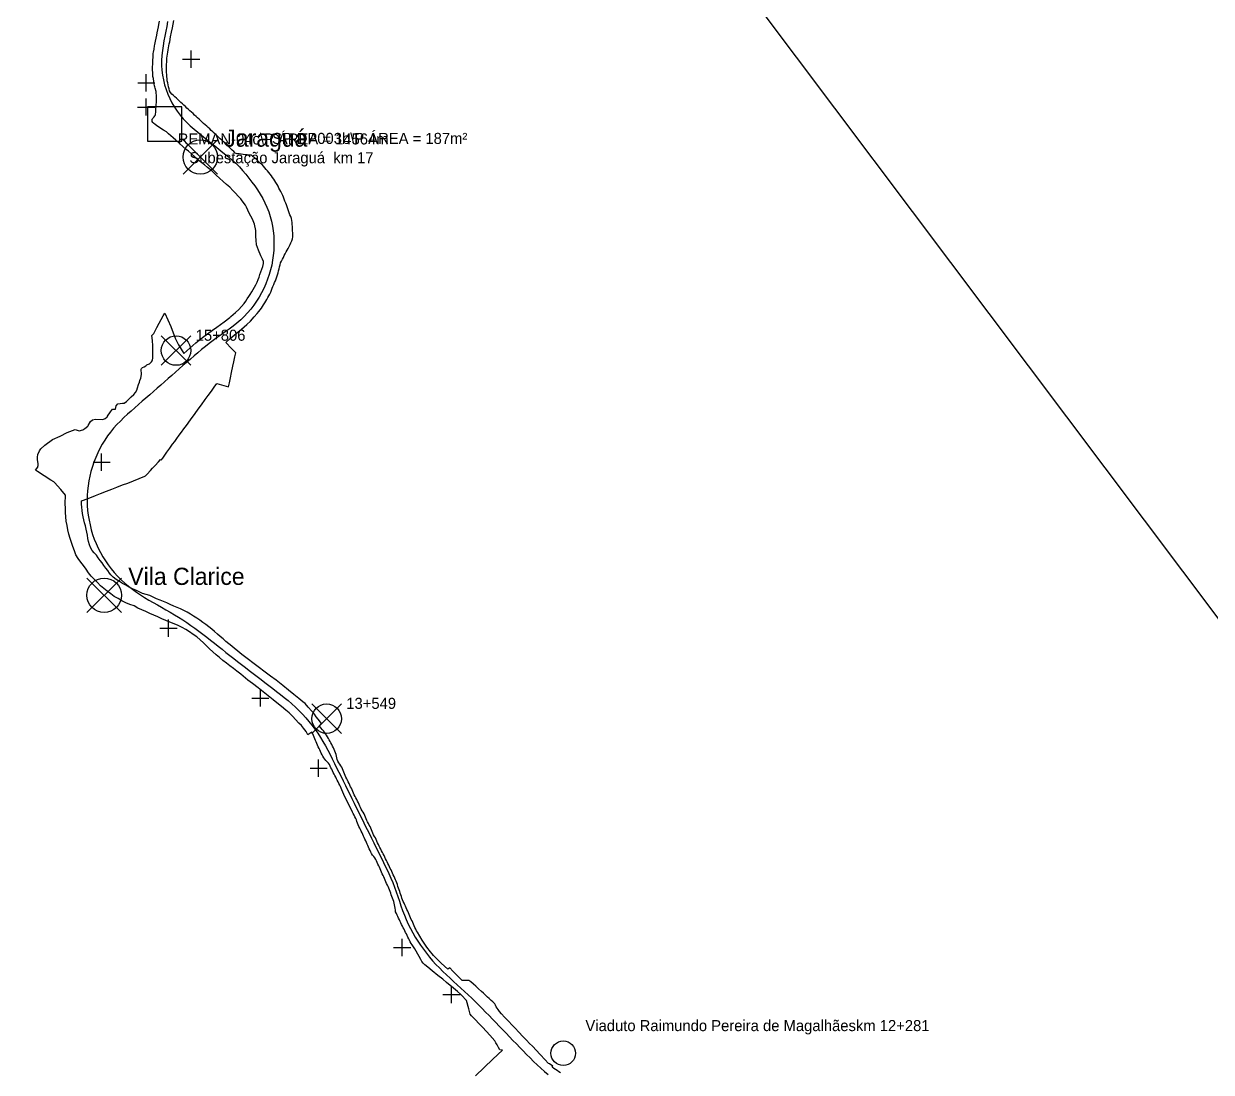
# Model space of a CAD drawing. Header units: metres. Extents: x 286341 to 332373, y 7396700 to 7466215.
# Drawn here: x 320987 to 325818, y 7401145 to 7405410 of the extents above; entities that cross this region are included whole.
import ezdxf

# ---------------------------------------------------------------- set-up
doc = ezdxf.new("R2010")
doc.units = ezdxf.units.M
for name, color, linetype in [('00-EIXO-TIC-RODAPE', 1, 'Continuous'), ('05-ESTACOES-LINHA7', 4, 'Continuous'), ('06-SUBESTACOES', 6, 'Continuous'), ('07-OBRAS-DE-ARTE', 30, 'Continuous'), ('08-VIADUTOS-NOMES', 30, 'Continuous'), ('10-DRENAGEM-BUEIROS', 5, 'Continuous'), ('12-FAIXA-DOMINIO', 9, 'Continuous'), ('13-DESAPROPRIACAO', 2, 'Continuous')]:
    doc.layers.add(name, color=color, linetype=linetype)

msp = doc.modelspace()

# ---------------------------------------------------------------- linework, layer by layer
at = {"layer": '00-EIXO-TIC-RODAPE'}
for points in [[(330573.7, 7396704), (320986.9, 7409457.1)], [(321572.2, 7405418.5), (321568.5, 7405398.9), (321564.7, 7405379.2), (321561, 7405359.6), (321557.3, 7405339.9), (321553.8, 7405320.2), (321550.9, 7405300.4), (321548.7, 7405280.6), (321547.7, 7405260.6), (321547.8, 7405240.6), (321549, 7405220.6), (321551.5, 7405200.8), (321555.1, 7405181.1), (321559.8, 7405161.7), (321565.6, 7405142.6), (321572.6, 7405123.8), (321580.7, 7405105.5), (321589.8, 7405087.7), (321599.9, 7405070.5), (321611, 7405053.8), (321623, 7405037.9), (321636, 7405022.7), (321649.9, 7405008.2), (321664.4, 7404994.6), (321679.6, 7404981.5), (321695, 7404968.7), (321710.6, 7404956.2), (321726.1, 7404943.6), (321741.7, 7404931.1), (321757.3, 7404918.6), (321772.9, 7404906), (321788.5, 7404893.5), (321804, 7404880.9), (321819.6, 7404868.4), (321834.9, 7404855.6), (321849.8, 7404842.2), (321864, 7404828.1), (321877.4, 7404813.2), (321890.1, 7404797.8), (321902.4, 7404782), (321914.5, 7404766.1), (321926.5, 7404750.1), (321938.1, 7404733.8), (321949, 7404717), (321959, 7404699.7), (321968.1, 7404681.9), (321976.2, 7404663.6), (321983.4, 7404645), (321989.5, 7404625.9), (321994.7, 7404606.6), (321998.8, 7404587), (322001.9, 7404567.3), (322003.9, 7404547.4), (322004.9, 7404527.4), (322004.9, 7404507.4), (322003.9, 7404487.4), (322002.1, 7404467.5), (321999.3, 7404447.7), (321995.6, 7404428.1), (321990.9, 7404408.6), (321985.4, 7404389.4), (321979, 7404370.5), (321971.7, 7404351.8), (321963.6, 7404333.6), (321954.6, 7404315.7), (321944.8, 7404298.3), (321934.2, 7404281.3), (321922.7, 7404264.9), (321910.5, 7404249.1), (321897.5, 7404233.9), (321883.8, 7404219.3), (321869.5, 7404205.4), (321854.4, 7404192.2), (321838.8, 7404179.7), (321822.8, 7404167.7), (321806.5, 7404156.1), (321790.1, 7404144.7), (321773.7, 7404133.3), (321757.5, 7404121.6), (321741.5, 7404109.6), (321725.7, 7404097.3), (321710.2, 7404084.7), (321694.9, 7404071.8), (321679.7, 7404058.8), (321664.6, 7404045.6), (321649.6, 7404032.5), (321634.5, 7404019.3), (321619.5, 7404006.1), (321604.4, 7403992.9), (321589.4, 7403979.7), (321574.3, 7403966.6), (321559.3, 7403953.4), (321544.3, 7403940.2), (321529.2, 7403927), (321514.2, 7403913.8), (321499.2, 7403900.6), (321484.1, 7403887.5), (321469.1, 7403874.3), (321454, 7403861.1), (321439, 7403847.9), (321424, 7403834.7), (321409, 7403821.4), (321394.3, 7403807.9), (321379.9, 7403794), (321365.9, 7403779.7), (321352.6, 7403764.8), (321340, 7403749.3), (321328, 7403733.2), (321316.8, 7403716.7), (321306.4, 7403699.6), (321296.7, 7403682.1), (321287.8, 7403664.2), (321279.7, 7403645.9), (321272.4, 7403627.3), (321265.9, 7403608.4), (321260.3, 7403589.2), (321255.6, 7403569.8), (321251.7, 7403550.1), (321248.7, 7403530.4), (321246.6, 7403510.5), (321245.3, 7403490.5), (321245, 7403470.5), (321245.5, 7403450.5), (321246.9, 7403430.6), (321249.2, 7403410.7), (321252.4, 7403391), (321256.5, 7403371.4), (321261.4, 7403352), (321267.2, 7403332.9), (321273.9, 7403314), (321281.3, 7403295.5), (321289.6, 7403277.3), (321298.7, 7403259.4), (321308.6, 7403242.1), (321319.2, 7403225.1), (321330.6, 7403208.7), (321342.7, 7403192.7), (321355.4, 7403177.4), (321368.9, 7403162.6), (321383, 7403148.4), (321397.7, 7403134.8), (321413, 7403122), (321428.8, 7403109.7), (321445.1, 7403098.1), (321461.7, 7403087), (321478.6, 7403076.3), (321495.8, 7403066), (321513, 7403055.9), (321530.4, 7403046), (321547.8, 7403036.2), (321565.2, 7403026.3), (321582.6, 7403016.3), (321599.8, 7403006.2), (321616.8, 7402995.7), (321633.7, 7402985), (321650.4, 7402973.9), (321666.9, 7402962.7), (321683.2, 7402951.1), (321699.4, 7402939.3), (321715.3, 7402927.2), (321731.2, 7402915), (321746.9, 7402902.7), (321762.6, 7402890.3), (321778.3, 7402877.8), (321793.9, 7402865.4), (321809.6, 7402853), (321825.3, 7402840.6), (321841.1, 7402828.3), (321857, 7402816.1), (321872.8, 7402804), (321888.7, 7402791.8), (321904.6, 7402779.6), (321920.4, 7402767.5), (321936.3, 7402755.3), (321952.2, 7402743.1), (321968, 7402730.9), (321983.9, 7402718.8), (321999.8, 7402706.6), (322015.6, 7402694.4), (322031.3, 7402682), (322046.9, 7402669.5), (322062.3, 7402656.7), (322077.4, 7402643.6), (322092.2, 7402630.1), (322106.6, 7402616.2), (322120.6, 7402601.9), (322134, 7402587.2), (322147, 7402571.9), (322159.5, 7402556.3), (322171.4, 7402540.2), (322182.8, 7402523.8), (322193.7, 7402507), (322204, 7402489.9), (322214, 7402472.6), (322223.6, 7402455), (322232.9, 7402437.3), (322242, 7402419.5), (322251, 7402401.6), (322259.8, 7402383.7), (322268.7, 7402365.8), (322277.6, 7402347.9), (322286.4, 7402329.9), (322295.3, 7402312), (322304.2, 7402294.1), (322313, 7402276.2), (322321.9, 7402258.2), (322330.8, 7402240.3), (322339.7, 7402222.4), (322348.5, 7402204.4), (322357.4, 7402186.5), (322366.3, 7402168.6), (322375.1, 7402150.7), (322384, 7402132.7), (322392.9, 7402114.8), (322401.7, 7402096.9), (322410.6, 7402079), (322419.5, 7402061), (322428.3, 7402043.1), (322437.2, 7402025.2), (322446.1, 7402007.3), (322454.9, 7401989.3), (322463.6, 7401971.3), (322472.1, 7401953.2), (322480.1, 7401934.9), (322487.8, 7401916.4), (322495.1, 7401897.8), (322502, 7401879), (322508.5, 7401860.1), (322514.9, 7401841.2), (322521.4, 7401822.2), (322528, 7401803.4), (322535.3, 7401784.7), (322543, 7401766.3), (322551.4, 7401748.1), (322560.3, 7401730.2), (322569.7, 7401712.6), (322579.7, 7401695.2), (322590.2, 7401678.2), (322601.2, 7401661.5), (322612.8, 7401645.2), (322624.8, 7401629.2), (322637.3, 7401613.6), (322650.3, 7401598.4), (322663.8, 7401583.6), (322677.7, 7401569.3), (322692, 7401555.3), (322706.6, 7401541.6), (322721.2, 7401528), (322735.9, 7401514.4), (322750.6, 7401500.8), (322765.3, 7401487.3), (322779.9, 7401473.7), (322794.6, 7401460.1), (322809.2, 7401446.4), (322823.6, 7401432.5), (322837.9, 7401418.5), (322852, 7401404.3), (322865.9, 7401390), (322879.8, 7401375.6), (322893.7, 7401361.2), (322907.6, 7401346.9), (322921.5, 7401332.5), (322935.4, 7401318.1), (322949.3, 7401303.7), (322963.2, 7401289.3), (322977.1, 7401275), (322991, 7401260.6), (323004.9, 7401246.2), (323018.9, 7401231.8), (323032.8, 7401217.6), (323046.9, 7401203.4), (323061.2, 7401189.4), (323075.7, 7401175.6), (323090.5, 7401162.1), (323105.5, 7401148.9), (323120.9, 7401136.1)]]:
    msp.add_lwpolyline(points, dxfattribs=at)
at = {"layer": '05-ESTACOES-LINHA7'}
for p, q in [((321634.8, 7404797.7), (321774.8, 7404937.7)), ((321634.8, 7404937.7), (321774.8, 7404797.7)), ((321244.1, 7403015.3), (321384.1, 7403155.3)), ((321244.1, 7403155.3), (321384.1, 7403015.3))]:
    msp.add_line(p, q, dxfattribs=at)
for centre in [(321704.8, 7404867.7), (321314.1, 7403085.3)]:
    msp.add_circle(centre, 70, dxfattribs=at)
at = {"layer": '06-SUBESTACOES'}
msp.add_lwpolyline([(321490.6, 7404932.5), (321630.6, 7404932.5), (321630.6, 7405072.5), (321490.6, 7405072.5)], close=True, dxfattribs=at)
at = {"layer": '07-OBRAS-DE-ARTE'}
for p, q in [((321546.4, 7404020.5), (321666.4, 7404140.5)), ((321546.4, 7404140.5), (321666.4, 7404020.5)), ((322159.1, 7402523.2), (322279.1, 7402643.2)), ((322159.1, 7402643.2), (322279.1, 7402523.2))]:
    msp.add_line(p, q, dxfattribs=at)
for centre in [(321606.4, 7404080.5), (322219.1, 7402583.2)]:
    msp.add_circle(centre, 60, dxfattribs=at)
at = {"layer": '08-VIADUTOS-NOMES'}
msp.add_circle((323181.9, 7401222.5), 50, dxfattribs=at)
at = {"layer": '10-DRENAGEM-BUEIROS'}
for points in [[(321668.1, 7405230.8), (321668.1, 7405300.8)], [(321633.1, 7405265.8), (321703.1, 7405265.8)], [(321485.5, 7405134.7), (321485.5, 7405204.7)], [(321450.5, 7405169.7), (321520.5, 7405169.7)], [(321485, 7405036.1), (321485, 7405106.1)], [(321450, 7405071.1), (321520, 7405071.1)], [(321268.8, 7403626.4), (321338.8, 7403626.4)], [(321303.8, 7403591.4), (321303.8, 7403661.4)], [(321540.5, 7402951.5), (321610.5, 7402951.5)], [(321575.5, 7402916.5), (321575.5, 7402986.5)], [(321914.6, 7402667.4), (321984.6, 7402667.4)], [(321949.6, 7402632.4), (321949.6, 7402702.4)], [(322151.5, 7402381.8), (322221.5, 7402381.8)], [(322186.5, 7402346.8), (322186.5, 7402416.8)], [(322491.7, 7401652.8), (322561.7, 7401652.8)], [(322526.7, 7401617.8), (322526.7, 7401687.8)], [(322692.5, 7401460.8), (322762.5, 7401460.8)], [(322727.5, 7401425.8), (322727.5, 7401495.8)]]:
    msp.add_lwpolyline(points, dxfattribs=at)
at = {"layer": '12-FAIXA-DOMINIO'}
for points in [[(322825, 7401131), (322895.4, 7401198.2), (322934.7, 7401234.8), (322923.9, 7401236.8), (322918.8, 7401246), (322912.5, 7401257.1), (322908.1, 7401265.1), (322903.7, 7401273), (322883, 7401296), (322854.3, 7401326.6), (322808.7, 7401375), (322803.2, 7401381.1), (322797.4, 7401403.6), (322788.7, 7401437.7), (322768.3, 7401458.2), (322764.2, 7401462.5), (322751.7, 7401473.1), (322734.9, 7401487.2), (322707.2, 7401510.3), (322691.4, 7401523.6), (322672.1, 7401539), (322649, 7401557.6), (322631.2, 7401572.2), (322618.6, 7401582.3), (322612.4, 7401588.3), (322606.7, 7401595.8), (322602, 7401604.2), (322595.3, 7401616.2), (322590, 7401625.7), (322583.5, 7401637.5), (322577.5, 7401647.8), (322573.1, 7401655.2), (322567.6, 7401663.7), (322563.6, 7401669.5), (322559.5, 7401675.5), (322556.1, 7401681.8), (322552.9, 7401688.2), (322549.7, 7401694.6), (322546.7, 7401701.1), (322543.6, 7401707.6), (322540.5, 7401714), (322537.4, 7401720.5), (322534.1, 7401726.8), (322530.9, 7401733.2), (322527.6, 7401739.6), (322524.3, 7401746), (322521.2, 7401752.4), (322518.1, 7401758.9), (322515, 7401765.4), (322512, 7401771.9), (322509, 7401778.3), (322505.9, 7401784.8), (322502.8, 7401791.2), (322499.9, 7401797.8), (322499, 7401805), (322498, 7401812), (322496.6, 7401819), (322494.9, 7401826), (322493.4, 7401833), (322491.9, 7401840), (322489.3, 7401846.7), (322486.5, 7401853.3), (322484.3, 7401860.1), (322482.2, 7401867), (322479.8, 7401873.7), (322477.3, 7401880.4), (322474.8, 7401887.2), (322472.1, 7401893.8), (322469.1, 7401900.3), (322466.1, 7401906.8), (322463.2, 7401913.3), (322460.3, 7401919.9), (322457.4, 7401926.5), (322454.5, 7401933), (322451.5, 7401939.5), (322448.5, 7401946), (322445.6, 7401952.6), (322442.7, 7401959.1), (322439.9, 7401965.7), (322437, 7401972.2), (322434, 7401978.8), (322430.8, 7401985.2), (322427.6, 7401991.6), (322424.5, 7401998), (322421.8, 7402004.7), (322418.9, 7402011.2), (322414.9, 7402017.2), (322410.6, 7402022.9), (322406, 7402028.4), (322402.1, 7402034.4), (322398.9, 7402040.8), (322395.7, 7402047.2), (322392.6, 7402053.7), (322389.8, 7402060.3), (322387.1, 7402066.9), (322384.2, 7402073.5), (322381.1, 7402079.9), (322378, 7402086.4), (322375, 7402092.9), (322372.1, 7402099.5), (322369.2, 7402106), (322366.3, 7402112.5), (322363.3, 7402119), (322360.2, 7402125.5), (322357, 7402131.9), (322353.8, 7402138.3), (322350.6, 7402144.7), (322347.5, 7402151.2), (322344.7, 7402157.8), (322342.2, 7402164.5), (322340, 7402171.4), (322337.3, 7402177.9), (322333.7, 7402184.2), (322330.6, 7402190.6), (322327.5, 7402197.1), (322324.2, 7402203.5), (322321.4, 7402210), (322307.1, 7402238.2), (322288.8, 7402274.4), (322281.5, 7402294.1), (322281.5, 7402294.1), (322281.5, 7402294.1), (322281.5, 7402294.1), (322278.6, 7402300.7), (322275.6, 7402307.1), (322272.3, 7402313.5), (322269, 7402319.9), (322265.8, 7402326.2), (322262.5, 7402332.6), (322259.2, 7402339), (322255.9, 7402345.4), (322252.7, 7402351.8), (322249.5, 7402358.2), (322246.2, 7402364.5), (322242.8, 7402370.9), (322239.7, 7402377.3), (322236.8, 7402383.8), (322233.9, 7402390.4), (322230.5, 7402396.7), (322226.4, 7402402.5), (322221.5, 7402407.8), (322216.5, 7402413), (322211.8, 7402418.3), (322207.5, 7402424.1), (322203.8, 7402430.2), (322200.5, 7402436.6), (322197.4, 7402443.1), (322194.3, 7402449.5), (322191.1, 7402456), (322188.1, 7402462.4), (322185.1, 7402469), (322182.2, 7402475.5), (322179.4, 7402482.1), (322176.5, 7402488.6), (322173.7, 7402495.2), (322171, 7402501.8), (322168.3, 7402508.5), (322165.5, 7402515.1), (322162.5, 7402521.6), (322159.4, 7402528.1), (322142.6, 7402518.2), (322135.2, 7402530.5), (322125.3, 7402544.3), (322116.5, 7402555), (322106.6, 7402565.7), (322091.9, 7402580.3), (322081.1, 7402592.1), (322066.3, 7402607), (322053.5, 7402618.2), (322035.6, 7402632.7), (322016.1, 7402648.1), (322001.9, 7402659.8), (321987.8, 7402670.7), (321960.9, 7402692.7), (321940, 7402708.7), (321917.5, 7402726.1), (321898.9, 7402740.3), (321869.9, 7402764.7), (321854.2, 7402777.2), (321840, 7402788), (321825.8, 7402798.8), (321811.5, 7402809.6), (321797.4, 7402820.6), (321783.4, 7402831.7), (321769.6, 7402843), (321756.1, 7402854.7), (321743, 7402866.8), (321730.2, 7402879.2), (321717.6, 7402891.9), (321704.8, 7402904.4), (321691, 7402915.6), (321676.4, 7402925.8), (321661.6, 7402935.9), (321646.9, 7402946), (321631.2, 7402954.5), (321614.8, 7402961.7), (321598.2, 7402968.6), (321581.8, 7402975.7), (321565.4, 7402982.8), (321549.1, 7402989.9), (321532.8, 7402997.2), (321516.5, 7403004.4), (321500.2, 7403011.6), (321483.8, 7403018.7), (321467.3, 7403025.6), (321451.1, 7403033.2), (321435.5, 7403041.8), (321418.7, 7403047.7), (321402.3, 7403054.8), (321386.5, 7403063.1), (321370.7, 7403071.5), (321355.4, 7403080.7), (321340.9, 7403091), (321326.7, 7403101.9), (321312.2, 7403112.5), (321298.7, 7403124.1), (321287.3, 7403137.8), (321274.1, 7403149.9), (321261.8, 7403162.9), (321250.9, 7403177), (321240.2, 7403191.3), (321229.7, 7403205.7), (321219, 7403220), (321208.4, 7403234.4), (321198.6, 7403249.2), (321193, 7403266.3), (321187.1, 7403283.1), (321180.8, 7403299.8), (321175.2, 7403316.8), (321170.5, 7403334), (321166.6, 7403351.4), (321163.1, 7403368.9), (321160.1, 7403386.5), (321158, 7403404.2), (321156.8, 7403422), (321156.2, 7403439.9), (321155.8, 7403457.8), (321157.3, 7403492.9), (321137.9, 7403515), (321111.4, 7403544.5), (321109, 7403546.9), (321097.5, 7403554.1), (321043.1, 7403588.5), (321034.2, 7403594.1), (321043.7, 7403606.9), (321044.8, 7403609.6), (321045.3, 7403612.5), (321045.4, 7403620.9), (321042.2, 7403635.8), (321042.8, 7403646.9), (321044.6, 7403657.8), (321051.6, 7403672.4), (321057, 7403681.1), (321072.2, 7403695.7), (321103.3, 7403718.8), (321135.2, 7403732.4), (321163.5, 7403747.5), (321184.6, 7403755.7), (321196.3, 7403758.9), (321212.7, 7403754), (321227.1, 7403757.7), (321235.7, 7403763), (321247.3, 7403773.1), (321249.6, 7403775.8), (321258.8, 7403792), (321267.1, 7403799.4), (321278.7, 7403802.1), (321308.9, 7403800.5), (321318.1, 7403804.4), (321324.9, 7403809.7), (321327.7, 7403810.9), (321327.8, 7403814.3), (321339.6, 7403831.6), (321348.5, 7403842.6), (321360.6, 7403842.8), (321362.9, 7403855.8), (321369.3, 7403863.6), (321388, 7403866.1), (321395.4, 7403866.4), (321405.2, 7403873.1), (321410.9, 7403878.8), (321424.5, 7403892.4), (321434.1, 7403901.9), (321441.5, 7403910.5), (321446.4, 7403919.2), (321450.3, 7403929.2), (321454.3, 7403942.6), (321457.8, 7403951.5), (321459.5, 7403958.2), (321462.8, 7403967.7), (321466.1, 7403982.7), (321465, 7404004.5), (321466.6, 7404007.6), (321470.5, 7404011.6), (321476.5, 7404014.4), (321483.6, 7404019.1), (321487.2, 7404022.4), (321490.2, 7404023.6), (321495, 7404025.1), (321498.3, 7404026.2), (321501.8, 7404028.7), (321504.2, 7404031.8), (321506.3, 7404035.3), (321508.9, 7404038.9), (321510.1, 7404042.5), (321511.4, 7404049.2), (321512, 7404052.2), (321512, 7404067.4), (321512.6, 7404082.3), (321512, 7404100.1), (321510.5, 7404121.8), (321507.6, 7404142.5), (321516.4, 7404150.1), (321521.6, 7404161.1), (321528.4, 7404173.9), (321537.8, 7404192.1), (321545.3, 7404206.4), (321553.6, 7404222.1), (321560.8, 7404232.4), (321584.7, 7404178.9), (321602.4, 7404131.3), (321616.2, 7404103.4), (321637.8, 7404069.2), (321663, 7404090.6), (321687.1, 7404111.9), (321714, 7404133.4), (321734.9, 7404149), (321754.1, 7404164), (321771.9, 7404175.9), (321802.1, 7404196.8), (321825.5, 7404215), (321829, 7404218.8), (321848.6, 7404235.1), (321862.2, 7404247), (321883.8, 7404271.4), (321889.9, 7404280.9), (321896, 7404290.4), (321902.3, 7404299.8), (321908.6, 7404309.2), (321914.6, 7404318.8), (321920.2, 7404328.5), (321925.7, 7404338.4), (321931.1, 7404348.4), (321936.1, 7404358.5), (321940.4, 7404369), (321944, 7404379.7), (321947.5, 7404390.4), (321951.2, 7404401), (321955, 7404411.7), (321959, 7404422.3), (321962.3, 7404434.7), (321962.8, 7404443), (321958.3, 7404452.6), (321951.5, 7404466.4), (321942.3, 7404489.3), (321933.7, 7404511), (321932.1, 7404529.5), (321930.8, 7404544.2), (321930.5, 7404559.8), (321930.4, 7404568.9), (321925.7, 7404594.9), (321917.6, 7404614.8), (321903.4, 7404639.7), (321893.1, 7404664), (321889.5, 7404672.2), (321876, 7404690), (321870.2, 7404697.6), (321837.7, 7404732.1), (321824.8, 7404745.5), (321812.4, 7404756.1), (321798, 7404768.6), (321782.7, 7404782.2), (321770, 7404794.3), (321752.1, 7404811.2), (321734.9, 7404824.9), (321721.8, 7404835.7), (321706.2, 7404848.2), (321700.2, 7404852.9), (321695.3, 7404856.5), (321681.2, 7404869.4), (321668.9, 7404880.5), (321656.6, 7404891.1), (321647.6, 7404898.7), (321634.6, 7404910.4), (321621.1, 7404922.3), (321605.8, 7404935.7), (321594.1, 7404946), (321576.2, 7404962.5), (321567.7, 7404970.3), (321556, 7404977.6), (321537, 7404989.7), (321527.6, 7404995.7), (321520.9, 7405000), (321514.3, 7405005.2), (321511.6, 7405008.1), (321509.2, 7405012), (321508.8, 7405013.8), (321508.7, 7405015.8), (321508.9, 7405018.3), (321509.8, 7405021.5), (321511.5, 7405024.5), (321513.4, 7405027.3), (321515.4, 7405029.1), (321517.1, 7405030.9), (321520.6, 7405034.7), (321522, 7405037.1), (321522.9, 7405039.7), (321523, 7405042.4), (321523.6, 7405050), (321524, 7405058), (321524.7, 7405065.5), (321525, 7405071.9), (321525.4, 7405079.5), (321526.4, 7405091.2), (321527, 7405099.9), (321527.4, 7405109.7), (321526.8, 7405117.8), (321525.8, 7405129), (321525.1, 7405134), (321521.5, 7405147.6), (321519.7, 7405153.8), (321519, 7405157.2), (321517.7, 7405165), (321516.1, 7405174.8), (321514.1, 7405186.6), (321512.6, 7405195.3), (321511.8, 7405209.8), (321510.9, 7405222.3), (321511, 7405233.5), (321511.7, 7405246.9), (321512.5, 7405261.3), (321513.2, 7405274.3), (321514, 7405289.1), (321514.3, 7405293.6), (321516.8, 7405306.6), (321519.3, 7405319.8), (321520.3, 7405325.8), (321523.3, 7405338.8), (321525.8, 7405351.5), (321528.4, 7405363.9), (321530.3, 7405373.2), (321532.6, 7405385.7), (321535, 7405397), (321537.1, 7405407.2), (321539.5, 7405420.2)], [(323170.8, 7401142.5), (323164, 7401147.5), (323157.1, 7401152.1), (323149.8, 7401156.2), (323142.8, 7401160.7), (323136.5, 7401166.1), (323138.8, 7401169.8), (323126, 7401178.8), (323122.2, 7401181.4), (323107.4, 7401196.9), (323089.3, 7401215.8), (323086.7, 7401219.1), (323072.8, 7401233.3), (323056.2, 7401250.8), (323044.6, 7401262.5), (323031.6, 7401276), (323026.2, 7401281.7), (323016.4, 7401291.5), (323002.4, 7401306.6), (322985, 7401325.7), (322972.8, 7401338.7), (322960.9, 7401351.5), (322954.2, 7401359), (322942.8, 7401369.3), (322930.1, 7401382.8), (322922.6, 7401392.1), (322916.3, 7401400.3), (322909.4, 7401411.2), (322905.7, 7401418), (322903.1, 7401423), (322899.7, 7401427), (322895.2, 7401431.8), (322889.1, 7401437), (322880.1, 7401445.5), (322874, 7401451.1), (322862.5, 7401461.8), (322856.8, 7401466.8), (322849.4, 7401473.7), (322837.5, 7401484.5), (322826, 7401495.3), (322817.2, 7401503.1), (322805.2, 7401512.3), (322797.4, 7401518.3), (322770.8, 7401518.4), (322760.3, 7401528.9), (322744.8, 7401544.3), (322732.5, 7401556.6), (322719.9, 7401569.4), (322712.2, 7401564.8), (322699, 7401576.4), (322685, 7401589.1), (322668.5, 7401605.7), (322654.5, 7401620.1), (322648.5, 7401626.6), (322642, 7401634.8), (322626.7, 7401654.5), (322615.7, 7401670.2), (322607.7, 7401682.7), (322588.3, 7401714.7), (322584.8, 7401721), (322581.4, 7401727.4), (322578.2, 7401733.9), (322575.1, 7401740.5), (322572.1, 7401747.1), (322569.3, 7401753.8), (322566.5, 7401760.5), (322563.6, 7401767.1), (322560.6, 7401773.7), (322557.7, 7401780.3), (322554.9, 7401787), (322552, 7401793.7), (322549.1, 7401800.3), (322546, 7401806.9), (322543.1, 7401813.5), (322540.1, 7401820.1), (322537.1, 7401826.7), (322534, 7401833.2), (322530.9, 7401839.8), (322528, 7401846.4), (322525.6, 7401853.3), (322523.9, 7401860.3), (322521.3, 7401867.1), (322518.7, 7401873.8), (322516.4, 7401880.7), (322514.1, 7401887.6), (322511.7, 7401894.4), (322509.4, 7401901.3), (322507.2, 7401908.2), (322504.9, 7401915.1), (322502.2, 7401921.8), (322499.1, 7401928.4), (322496.2, 7401935), (322493.2, 7401941.6), (322490.3, 7401948.3), (322487.4, 7401954.9), (322484.3, 7401961.5), (322481.2, 7401968), (322478, 7401974.5), (322474.9, 7401981), (322471.8, 7401987.6), (322468.6, 7401994.1), (322465.4, 7402000.6), (322462.1, 7402007.1), (322458.8, 7402013.5), (322455.6, 7402020), (322452.6, 7402026.6), (322449.3, 7402033.1), (322445.9, 7402039.5), (322442.5, 7402045.9), (322439.3, 7402052.4), (322436.1, 7402058.9), (322432.8, 7402065.4), (322429.6, 7402071.8), (322426.5, 7402078.4), (322423.8, 7402085.1), (322421.1, 7402091.8), (322417.4, 7402098.1), (322413.6, 7402104.3), (322410.2, 7402110.7), (322407.2, 7402117.3), (322404.4, 7402124), (322401.8, 7402130.7), (322399.2, 7402137.5), (322396.2, 7402144.1), (322392.8, 7402150.5), (322389.2, 7402156.8), (322385.9, 7402163.2), (322382.8, 7402169.8), (322380, 7402176.5), (322377.2, 7402183.1), (322374.1, 7402189.7), (322371.2, 7402196.3), (322368, 7402202.8), (322364.2, 7402209), (322360.1, 7402215.1), (322356.6, 7402221.4), (322353.9, 7402228.1), (322351.2, 7402234.8), (322348.2, 7402241.4), (322345.1, 7402248), (322341.8, 7402254.4), (322338.4, 7402260.8), (322334.9, 7402267.2), (322331.6, 7402273.7), (322328.7, 7402280.3), (322326, 7402287), (322323.2, 7402293.7), (322320.2, 7402300.3), (322316.8, 7402306.7), (322313.4, 7402313.1), (322310.3, 7402319.7), (322307.3, 7402326.2), (322304.1, 7402332.8), (322300.9, 7402339.3), (322297.8, 7402345.8), (322294.9, 7402352.4), (322292.1, 7402359.2), (322289.4, 7402365.9), (322286.7, 7402372.6), (322283.7, 7402379.2), (322280.3, 7402385.6), (322276.4, 7402391.7), (322272.4, 7402397.8), (322268.6, 7402403.9), (322265.3, 7402410.4), (322262.3, 7402417), (322260, 7402423.9), (322258.8, 7402431), (322257.5, 7402438.2), (322255.2, 7402445), (322252.5, 7402451.8), (322249.7, 7402458.5), (322246.6, 7402465), (322243.2, 7402471.4), (322239.9, 7402477.8), (322236.7, 7402484.4), (322233.4, 7402490.8), (322229.9, 7402497.1), (322226.1, 7402503.3), (322222.4, 7402509.5), (322218.6, 7402515.8), (322214.8, 7402521.9), (322210.6, 7402527.8), (322206, 7402533.4), (322201.3, 7402539), (322196.8, 7402544.2), (322189, 7402553.6), (322189, 7402553.6), (322198.7, 7402563.7), (322184, 7402580.9), (322177.1, 7402590.9), (322169.4, 7402601.3), (322159.2, 7402613.8), (322144.4, 7402630.8), (322131.1, 7402644.6), (322122.1, 7402651.9), (322106.6, 7402664.9), (322085.6, 7402682.1), (322064.6, 7402699.5), (322040.6, 7402718.1), (322027, 7402729.3), (322013.6, 7402739.5), (321990.9, 7402756.4), (321969.6, 7402772), (321940.3, 7402793.7), (321879.3, 7402839.9), (321867.7, 7402849.6), (321856.2, 7402859.5), (321844.6, 7402869.3), (321832.8, 7402878.9), (321821, 7402888.4), (321809.2, 7402897.9), (321797.5, 7402907.6), (321785.9, 7402917.4), (321774.5, 7402927.4), (321763.1, 7402937.4), (321751.6, 7402947.3), (321739.9, 7402956.9), (321727.9, 7402966.1), (321715.6, 7402975), (321703, 7402983.6), (321690.4, 7402991.9), (321677.7, 7403000.1), (321664.8, 7403008.3), (321652, 7403016.4), (321638.8, 7403023.9), (321624.8, 7403029.7), (321610.7, 7403035.4), (321596.8, 7403041.5), (321583, 7403047.8), (321569.2, 7403054.1), (321555.3, 7403060), (321541.2, 7403065.7), (321527.2, 7403071.3), (321513.2, 7403077.3), (321499.5, 7403083.7), (321485.1, 7403088.6), (321470.6, 7403093), (321456.7, 7403099.1), (321442.9, 7403105.4), (321429, 7403111.5), (321415.4, 7403118.1), (321402.3, 7403125.9), (321389.3, 7403133.7), (321376.1, 7403141), (321363.4, 7403149.3), (321351.3, 7403158.6), (321341, 7403168.4), (321335.7, 7403174.5), (321328.7, 7403185.4), (321321.1, 7403195.9), (321313.2, 7403206.2), (321305.4, 7403216.6), (321297.8, 7403227.1), (321290.2, 7403237.6), (321282.2, 7403247.8), (321273.8, 7403257.7), (321265.6, 7403267.8), (321259, 7403279), (321254.1, 7403291), (321250.7, 7403303.5), (321248.1, 7403316.3), (321246, 7403329.1), (321243.7, 7403341.8), (321241, 7403354.5), (321237.8, 7403367.1), (321234.2, 7403379.6), (321230.8, 7403392.1), (321228, 7403404.8), (321226, 7403417.6), (321224.2, 7403430.5), (321222.7, 7403443.4), (321222.1, 7403456.3), (321222.4, 7403469.3), (321248.3, 7403479.5), (321278.5, 7403491), (321299.2, 7403499), (321324, 7403508.7), (321345.9, 7403517.3), (321366.2, 7403525.3), (321389.2, 7403534.1), (321409.7, 7403541.9), (321433.5, 7403551.2), (321456.2, 7403560.3), (321479.1, 7403569.2), (321482.1, 7403570.5), (321488.8, 7403577.8), (321503, 7403593.3), (321511.3, 7403602.3), (321521.5, 7403613.3), (321534.6, 7403627.8), (321543.2, 7403637.1), (321546, 7403634.6), (321552.5, 7403643.4), (321560.5, 7403654.9), (321569.1, 7403666.7), (321581.2, 7403683.3), (321592.7, 7403699.2), (321601.3, 7403711), (321610.2, 7403723.3), (321619.8, 7403736.2), (321629.2, 7403748.9), (321638.3, 7403761.7), (321648.5, 7403775.7), (321664.8, 7403798.2), (321683.7, 7403824.1), (321696.4, 7403841.6), (321709.8, 7403859.8), (321725.2, 7403881.1), (321736.9, 7403897.3), (321750.4, 7403915.5), (321762.2, 7403931.9), (321773, 7403946.8), (321820.5, 7403932.6), (321823.9, 7403949.7), (321828, 7403970), (321832.6, 7403992), (321837.7, 7404016.6), (321841.5, 7404035.2), (321845.7, 7404055.2), (321849.1, 7404071.3), (321832.6, 7404088.7), (321808.5, 7404113.9), (321827.1, 7404129.7), (321850.8, 7404149.7), (321872.3, 7404168), (321894.8, 7404186.7), (321909.1, 7404200.8), (321924, 7404217.4), (321936.8, 7404231.2), (321943.7, 7404239.6), (321948.7, 7404246.4), (321953.6, 7404253.2), (321958.3, 7404260.1), (321962.9, 7404267.1), (321967.4, 7404274.2), (321971.7, 7404281.3), (321976, 7404288.6), (321980.1, 7404295.8), (321984.3, 7404303.2), (321988.2, 7404310.6), (321991.6, 7404318.2), (321994.7, 7404326), (321997.8, 7404333.8), (322000.9, 7404341.6), (322004, 7404349.4), (322007.3, 7404357.1), (322010.5, 7404364.8), (322013.9, 7404372.5), (322017, 7404380.3), (322019.6, 7404388.2), (322021.8, 7404396.3), (322023.8, 7404404.5), (322025.7, 7404412.7), (322027.7, 7404420.8), (322029.8, 7404428.9), (322031.7, 7404437.1), (322035.7, 7404444.4), (322039.6, 7404451.8), (322043.2, 7404459.4), (322047, 7404466.9), (322051, 7404474.2), (322055, 7404481.6), (322059.1, 7404488.9), (322063.2, 7404496.2), (322067, 7404503.7), (322070.5, 7404511.3), (322073.9, 7404519), (322077.4, 7404526.6), (322080.5, 7404534.4), (322082.1, 7404542.6), (322082, 7404551), (322081.4, 7404559.4), (322080.8, 7404567.7), (322080.2, 7404576.1), (322079.8, 7404584.5), (322079.5, 7404592.8), (322079.1, 7404601.2), (322078.1, 7404609.5), (322075.8, 7404617.6), (322072.8, 7404625.4), (322069.8, 7404633.2), (322066.8, 7404641.1), (322064, 7404649), (322061.3, 7404656.9), (322058.6, 7404664.8), (322055.7, 7404672.7), (322052.8, 7404680.6), (322049.7, 7404688.4), (322046.7, 7404696.2), (322043.7, 7404704), (322040.6, 7404711.8), (322037.2, 7404719.5), (322033.4, 7404727), (322029.3, 7404734.3), (322025.2, 7404741.6), (322021.3, 7404749), (322017.4, 7404756.4), (322013.1, 7404763.6), (322008.5, 7404770.6), (322003.8, 7404777.6), (321999.4, 7404784.7), (321994.6, 7404791.6), (321989.3, 7404798.1), (321984.2, 7404804.8), (321978.8, 7404811.2), (321972.9, 7404817.1), (321967.6, 7404823.6), (321962.7, 7404830.4), (321957.1, 7404836.7), (321950.7, 7404842), (321944.3, 7404847.5), (321938.1, 7404853.2), (321932, 7404858.8), (321925.8, 7404864.4), (321919.4, 7404869.8), (321912.8, 7404874.9), (321904.2, 7404875.6), (321895.8, 7404876.4), (321887.5, 7404877.3), (321879.3, 7404878.4), (321871.1, 7404879.5), (321862.9, 7404880.6), (321854.5, 7404881.4), (321846.8, 7404883.9), (321841, 7404889.9), (321835.1, 7404895.8), (321829, 7404901.5), (321822.9, 7404907.3), (321816.9, 7404913.2), (321811, 7404919.1), (321804.9, 7404924.9), (321798.7, 7404930.5), (321792.5, 7404936.1), (321786.3, 7404941.8), (321780.3, 7404947.6), (321774.2, 7404953.4), (321768, 7404959.1), (321761.8, 7404964.7), (321755.7, 7404970.4), (321749.5, 7404976.1), (321743.4, 7404981.9), (321737.3, 7404987.6), (321731.2, 7404993.3), (321725, 7404998.9), (321718.8, 7405004.6), (321712.5, 7405010.2), (321706.3, 7405015.8), (321700.2, 7405021.5), (321694, 7405027.2), (321687.9, 7405032.9), (321681.7, 7405038.6), (321675.5, 7405044.2), (321669.4, 7405049.9), (321663.2, 7405055.6), (321657.1, 7405061.3), (321651, 7405067), (321644.9, 7405072.8), (321638.8, 7405078.5), (321632.6, 7405084.3), (321626.5, 7405090), (321620.3, 7405095.6), (321614.1, 7405101.3), (321608, 7405107), (321601.9, 7405112.8), (321595.7, 7405118.4), (321589.4, 7405123.9), (321583.3, 7405129.6), (321580, 7405137.1), (321578.2, 7405145.3), (321576.3, 7405153.4), (321574.4, 7405161.6), (321572.5, 7405169.8), (321570.9, 7405178), (321570.1, 7405186.3), (321569.6, 7405194.7), (321568.8, 7405203), (321567.9, 7405211.4), (321567.5, 7405219.7), (321567.9, 7405228.1), (321568.1, 7405236.5), (321568.3, 7405244.9), (321568.5, 7405253.2), (321568.8, 7405261.6), (321569.4, 7405270), (321570.5, 7405278.3), (321572, 7405286.5), (321573.2, 7405294.8), (321574.3, 7405303.1), (321575.6, 7405311.4), (321577.2, 7405319.7), (321578.9, 7405327.9), (321580.6, 7405336.1), (321584.4, 7405356.2), (321588.4, 7405376), (321592, 7405392.6), (321595.1, 7405408.2), (321598.1, 7405423.7)]]:
    msp.add_lwpolyline(points, dxfattribs=at)

# ---------------------------------------------------------------- texts
at = {"layer": '05-ESTACOES-LINHA7'}
for s, p in [('Jaraguá', (321802.8, 7404909.7)), ('Vila Clarice', (321412.1, 7403127.3))]:
    msp.add_text(s, height=70, dxfattribs=at).set_placement(p)
at = {"layer": '06-SUBESTACOES'}
msp.add_text('Subestação Jaraguá  km 17', height=45, dxfattribs=at).set_placement((321660.6, 7404842.5))
at = {"layer": '07-OBRAS-DE-ARTE'}
for s, p in [('15+806', (321686.4, 7404120.5)), ('13+549', (322299.1, 7402623.2))]:
    msp.add_text(s, height=45, dxfattribs=at).set_placement(p)
at = {"layer": '08-VIADUTOS-NOMES'}
msp.add_text('Viaduto Raimundo Pereira de Magalhãeskm 12+281', height=45, dxfattribs=at).set_placement((323271.9, 7401312.5))
at = {"layer": '13-DESAPROPRIACAO'}
for s, p in [('REMAN-04c\\P^IÁREA = 14564m', (321613.1, 7404918.8)), ('SP-DP003b\\P^IÁREA = 187m²', (321997.1, 7404921))]:
    msp.add_text(s, height=45, dxfattribs=at).set_placement(p)

doc.saveas('drawing.dxf')
